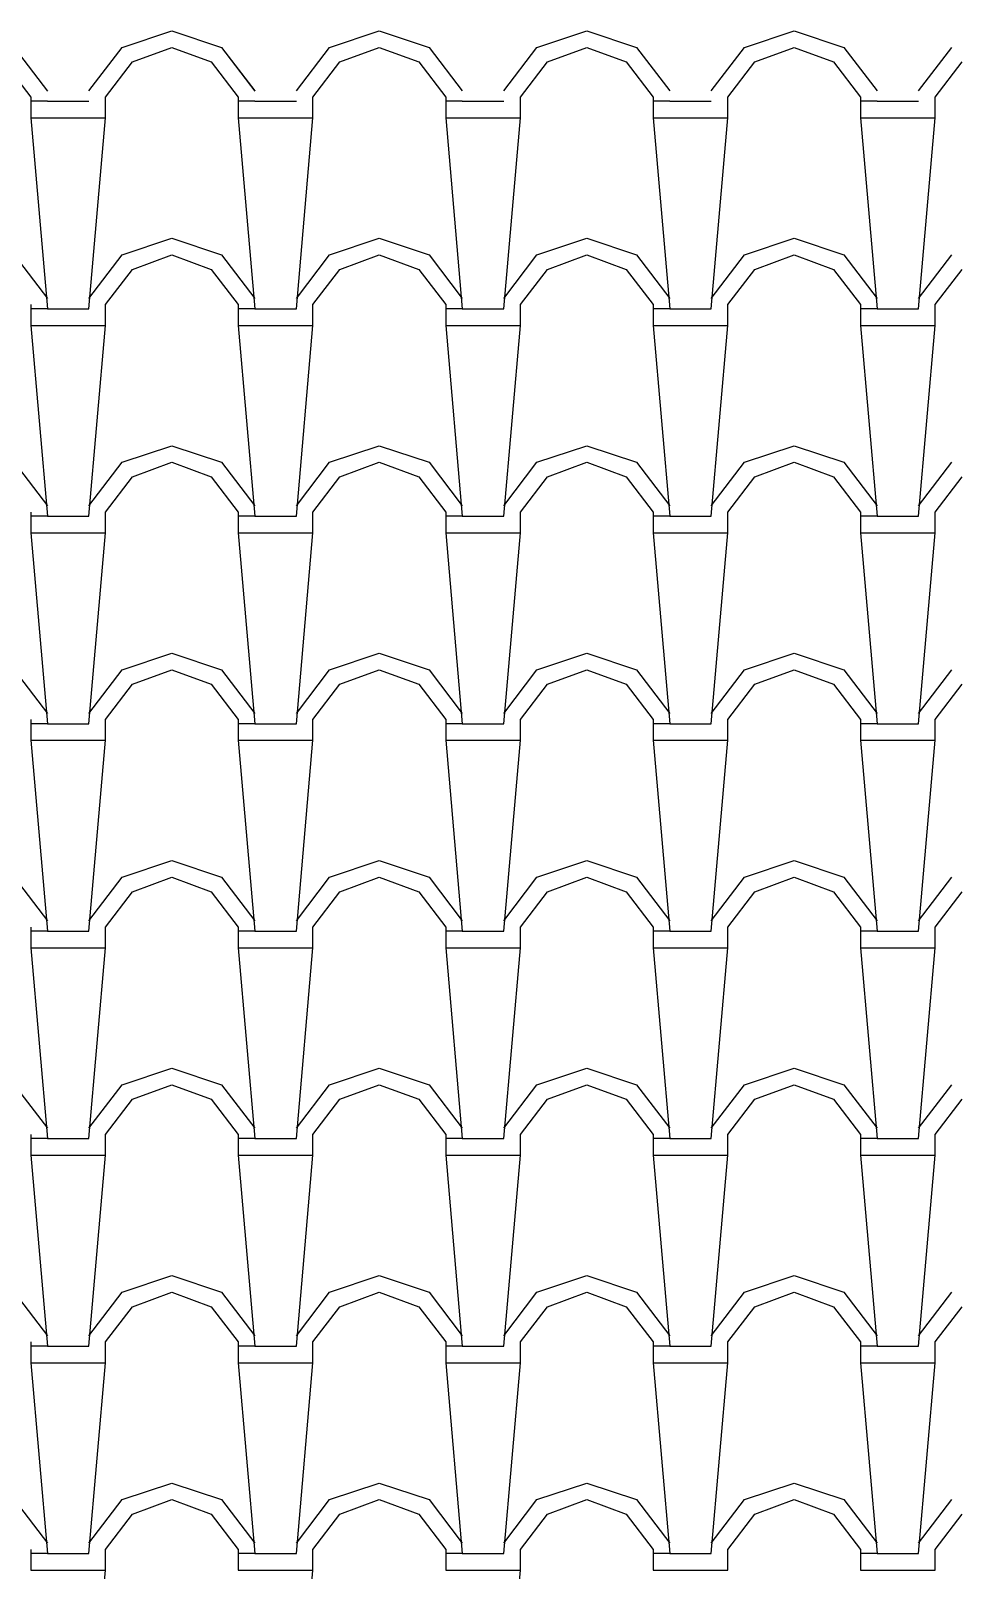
# Model space of a CAD drawing. Extents: x 143.46 to 149.12, y 337.31 to 340.42.
# Drawn here: x 147.994 to 149.116, y 338.564 to 340.419 of the extents above; entities that cross this region are included whole.
import ezdxf

# ---------------------------------------------------------------- set-up
doc = ezdxf.new("R2010")
doc.units = 0
doc.header["$LTSCALE"] = 0.03
doc.header["$MEASUREMENT"] = 0
doc.layers.add('TELHA', color=1, linetype='CONTINUOUS')

msp = doc.modelspace()

# ---------------------------------------------------------------- linework, layer by layer
at = {"layer": 'TELHA', "color": 1}
for p, q in [((148.1039, 340.3992), (148.1639, 340.4192)), ((148.1039, 340.3992), (148.1639, 340.4192)), ((148.1639, 340.4192), (148.2239, 340.3992)), ((148.1639, 340.4192), (148.2239, 340.3992)), ((148.3539, 340.3992), (148.4139, 340.4192)), ((148.3539, 340.3992), (148.4139, 340.4192)), ((148.4139, 340.4192), (148.4739, 340.3992)), ((148.4139, 340.4192), (148.4739, 340.3992)), ((148.6039, 340.3992), (148.6639, 340.4192)), ((148.6039, 340.3992), (148.6639, 340.4192)), ((148.6639, 340.4192), (148.7239, 340.3992)), ((148.6639, 340.4192), (148.7239, 340.3992)), ((148.8539, 340.3992), (148.9139, 340.4192)), ((148.8539, 340.3992), (148.9139, 340.4192)), ((148.9139, 340.4192), (148.9739, 340.3992)), ((147.9739, 340.3991), (148.0139, 340.3466)), ((147.9739, 340.3991), (148.0139, 340.3466)), ((148.0639, 340.3467), (148.1039, 340.3992)), ((148.0639, 340.3467), (148.1039, 340.3992)), ((148.1164, 340.3817), (148.1639, 340.3992)), ((148.1164, 340.3817), (148.1639, 340.3992)), ((148.1639, 340.3992), (148.2114, 340.3817)), ((148.1639, 340.3992), (148.2114, 340.3817)), ((148.2239, 340.3992), (148.2639, 340.3467)), ((148.2239, 340.3991), (148.2639, 340.3466)), ((148.3139, 340.3467), (148.3539, 340.3992)), ((148.3139, 340.3467), (148.3539, 340.3992)), ((148.3664, 340.3817), (148.4139, 340.3992)), ((148.3664, 340.3817), (148.4139, 340.3992)), ((148.4139, 340.3992), (148.4614, 340.3817)), ((148.4139, 340.3992), (148.4614, 340.3817)), ((148.4739, 340.3992), (148.5139, 340.3467)), ((148.4739, 340.3992), (148.5139, 340.3467)), ((148.5639, 340.3467), (148.6039, 340.3992)), ((148.5639, 340.3467), (148.6039, 340.3992)), ((148.6164, 340.3817), (148.6639, 340.3992)), ((148.6164, 340.3817), (148.6639, 340.3992)), ((148.6639, 340.3992), (148.7114, 340.3817)), ((148.6639, 340.3992), (148.7114, 340.3817)), ((148.7239, 340.3992), (148.7639, 340.3467)), ((148.7239, 340.3992), (148.7639, 340.3467)), ((148.8139, 340.3467), (148.8539, 340.3992)), ((148.8139, 340.3467), (148.8539, 340.3992)), ((148.8664, 340.3817), (148.9139, 340.3992)), ((148.8664, 340.3817), (148.9139, 340.3992)), ((148.9139, 340.3992), (148.9614, 340.3817)), ((148.9739, 340.3992), (149.0139, 340.3467)), ((149.0639, 340.3467), (149.1039, 340.3992)), ((147.9614, 340.3817), (147.9939, 340.3392)), ((148.0839, 340.3392), (148.1164, 340.3817)), ((148.0839, 340.3392), (148.1164, 340.3817)), ((148.2114, 340.3817), (148.2439, 340.3392)), ((148.2114, 340.3817), (148.2439, 340.3392)), ((148.3339, 340.3392), (148.3664, 340.3817)), ((148.3339, 340.3392), (148.3664, 340.3817)), ((148.4614, 340.3817), (148.4939, 340.3392)), ((148.4614, 340.3817), (148.4939, 340.3392)), ((148.5839, 340.3392), (148.6164, 340.3817)), ((148.5839, 340.3392), (148.6164, 340.3817)), ((148.7114, 340.3817), (148.7439, 340.3392)), ((148.7114, 340.3817), (148.7439, 340.3392)), ((148.8339, 340.3392), (148.8664, 340.3817)), ((148.8339, 340.3392), (148.8664, 340.3817)), ((148.9614, 340.3817), (148.9939, 340.3392)), ((149.0839, 340.3392), (149.1164, 340.3817)), ((147.9939, 340.3392), (147.9939, 340.3142)), ((147.9939, 340.3392), (147.9939, 340.3142)), ((148.0839, 340.3142), (148.0839, 340.3392)), ((148.0839, 340.3142), (148.0839, 340.3392)), ((148.2439, 340.3392), (148.2439, 340.3142)), ((148.2439, 340.3392), (148.2439, 340.3142)), ((148.3339, 340.3142), (148.3339, 340.3392)), ((148.3339, 340.3142), (148.3339, 340.3392)), ((148.4939, 340.3392), (148.4939, 340.3142)), ((148.4939, 340.3392), (148.4939, 340.3142)), ((148.5839, 340.3142), (148.5839, 340.3392)), ((148.5839, 340.3142), (148.5839, 340.3392)), ((148.7439, 340.3392), (148.7439, 340.3142)), ((148.7439, 340.3392), (148.7439, 340.3142)), ((148.8339, 340.3142), (148.8339, 340.3392)), ((148.8339, 340.3142), (148.8339, 340.3392)), ((148.9939, 340.3392), (148.9939, 340.3142)), ((149.0839, 340.3142), (149.0839, 340.3392)), ((148.0139, 340.3342), (147.9939, 340.3342)), ((148.0139, 340.3342), (147.9939, 340.3342)), ((148.0139, 340.3342), (148.0639, 340.3342)), ((148.0139, 340.3342), (148.0639, 340.3342)), ((148.2639, 340.3342), (148.2439, 340.3342)), ((148.2639, 340.3342), (148.2439, 340.3342)), ((148.2639, 340.3342), (148.3139, 340.3342)), ((148.2639, 340.3342), (148.3139, 340.3342)), ((148.5139, 340.3342), (148.4939, 340.3342)), ((148.5139, 340.3342), (148.4939, 340.3342)), ((148.5139, 340.3342), (148.5639, 340.3342)), ((148.5139, 340.3342), (148.5639, 340.3342)), ((148.7639, 340.3342), (148.7439, 340.3342)), ((148.7639, 340.3342), (148.7439, 340.3342)), ((148.7639, 340.3342), (148.8139, 340.3342)), ((148.7639, 340.3342), (148.8139, 340.3342)), ((149.0139, 340.3342), (148.9939, 340.3342)), ((149.0139, 340.3342), (149.0639, 340.3342)), ((147.9939, 340.3142), (148.0139, 340.0842)), ((147.9939, 340.3142), (148.0139, 340.0842)), ((147.9939, 340.3142), (148.0139, 340.3142)), ((147.9939, 340.3142), (148.0139, 340.3142)), ((148.0139, 340.3142), (148.0839, 340.3142)), ((148.0139, 340.3142), (148.0839, 340.3142)), ((148.0639, 340.0842), (148.0839, 340.3142)), ((148.0639, 340.0842), (148.0839, 340.3142)), ((148.2439, 340.3142), (148.2639, 340.0842)), ((148.2439, 340.3142), (148.2639, 340.0842)), ((148.2439, 340.3142), (148.2639, 340.3142)), ((148.2439, 340.3142), (148.2639, 340.3142)), ((148.2639, 340.3142), (148.3339, 340.3142)), ((148.2639, 340.3142), (148.3339, 340.3142)), ((148.3139, 340.0842), (148.3339, 340.3142)), ((148.3139, 340.0842), (148.3339, 340.3142)), ((148.4939, 340.3142), (148.5139, 340.0842)), ((148.4939, 340.3142), (148.5139, 340.0842)), ((148.4939, 340.3142), (148.5139, 340.3142)), ((148.4939, 340.3142), (148.5139, 340.3142)), ((148.5139, 340.3142), (148.5839, 340.3142)), ((148.5139, 340.3142), (148.5839, 340.3142)), ((148.5639, 340.0842), (148.5839, 340.3142)), ((148.5639, 340.0842), (148.5839, 340.3142)), ((148.7439, 340.3142), (148.7639, 340.0842)), ((148.7439, 340.3142), (148.7639, 340.0842)), ((148.7439, 340.3142), (148.7639, 340.3142)), ((148.7439, 340.3142), (148.7639, 340.3142)), ((148.7639, 340.3142), (148.8339, 340.3142)), ((148.7639, 340.3142), (148.8339, 340.3142)), ((148.8139, 340.0842), (148.8339, 340.3142)), ((148.8139, 340.0842), (148.8339, 340.3142)), ((148.9939, 340.3142), (149.0139, 340.0842)), ((148.9939, 340.3142), (149.0139, 340.0842)), ((148.9939, 340.3142), (149.0139, 340.3142)), ((149.0139, 340.3142), (149.0839, 340.3142)), ((149.0639, 340.0842), (149.0839, 340.3142)), ((149.0639, 340.0842), (149.0839, 340.3142)), ((148.1039, 340.1492), (148.1639, 340.1692)), ((148.1639, 340.1692), (148.2239, 340.1492)), ((148.3539, 340.1492), (148.4139, 340.1692)), ((148.4139, 340.1692), (148.4739, 340.1492)), ((148.6039, 340.1492), (148.6639, 340.1692)), ((148.6639, 340.1692), (148.7239, 340.1492)), ((148.8539, 340.1492), (148.9139, 340.1692)), ((148.9139, 340.1692), (148.9739, 340.1492)), ((147.9739, 340.1492), (148.0139, 340.0967)), ((148.0639, 340.0967), (148.1039, 340.1492)), ((148.0839, 340.0892), (148.1164, 340.1317)), ((148.1164, 340.1317), (148.1639, 340.1492)), ((148.1639, 340.1492), (148.2114, 340.1317)), ((148.2114, 340.1317), (148.2439, 340.0892)), ((148.2239, 340.1492), (148.2639, 340.0967)), ((148.3139, 340.0967), (148.3539, 340.1492)), ((148.3339, 340.0892), (148.3664, 340.1317)), ((148.3664, 340.1317), (148.4139, 340.1492)), ((148.4139, 340.1492), (148.4614, 340.1317)), ((148.4614, 340.1317), (148.4939, 340.0892)), ((148.4739, 340.1492), (148.5139, 340.0967)), ((148.5639, 340.0967), (148.6039, 340.1492)), ((148.5839, 340.0892), (148.6164, 340.1317)), ((148.6164, 340.1317), (148.6639, 340.1492)), ((148.6639, 340.1492), (148.7114, 340.1317)), ((148.7114, 340.1317), (148.7439, 340.0892)), ((148.7239, 340.1492), (148.7639, 340.0967)), ((148.8139, 340.0967), (148.8539, 340.1492)), ((148.8339, 340.0892), (148.8664, 340.1317)), ((148.8664, 340.1317), (148.9139, 340.1492)), ((148.9139, 340.1492), (148.9614, 340.1317)), ((148.9614, 340.1317), (148.9939, 340.0892)), ((148.9739, 340.1492), (149.0139, 340.0967)), ((149.0639, 340.0967), (149.1039, 340.1492)), ((149.0839, 340.0892), (149.1164, 340.1317)), ((147.9939, 340.0892), (147.9939, 340.0642)), ((148.0139, 340.0842), (147.9939, 340.0842)), ((148.0139, 340.0842), (148.0639, 340.0842)), ((148.0839, 340.0642), (148.0839, 340.0892)), ((148.2439, 340.0892), (148.2439, 340.0642)), ((148.2639, 340.0842), (148.2439, 340.0842)), ((148.2639, 340.0842), (148.3139, 340.0842)), ((148.3339, 340.0642), (148.3339, 340.0892)), ((148.4939, 340.0892), (148.4939, 340.0642)), ((148.5139, 340.0842), (148.4939, 340.0842)), ((148.5139, 340.0842), (148.5639, 340.0842)), ((148.5839, 340.0642), (148.5839, 340.0892)), ((148.7439, 340.0892), (148.7439, 340.0642)), ((148.7639, 340.0842), (148.7439, 340.0842)), ((148.7639, 340.0842), (148.8139, 340.0842)), ((148.8339, 340.0642), (148.8339, 340.0892)), ((148.9939, 340.0892), (148.9939, 340.0642)), ((149.0139, 340.0842), (148.9939, 340.0842)), ((149.0139, 340.0842), (149.0639, 340.0842)), ((149.0839, 340.0642), (149.0839, 340.0892)), ((147.9939, 340.0642), (148.0139, 339.8342)), ((147.9939, 340.0642), (148.0139, 340.0642)), ((148.0139, 340.0642), (148.0839, 340.0642)), ((148.0639, 339.8342), (148.0839, 340.0642)), ((148.2439, 340.0642), (148.2639, 339.8342)), ((148.2439, 340.0642), (148.2639, 340.0642)), ((148.2639, 340.0642), (148.3339, 340.0642)), ((148.3139, 339.8342), (148.3339, 340.0642)), ((148.4939, 340.0642), (148.5139, 339.8342)), ((148.4939, 340.0642), (148.5139, 340.0642)), ((148.5139, 340.0642), (148.5839, 340.0642)), ((148.5639, 339.8342), (148.5839, 340.0642)), ((148.7439, 340.0642), (148.7639, 339.8342)), ((148.7439, 340.0642), (148.7639, 340.0642)), ((148.7639, 340.0642), (148.8339, 340.0642)), ((148.8139, 339.8342), (148.8339, 340.0642)), ((148.9939, 340.0642), (149.0139, 339.8342)), ((148.9939, 340.0642), (149.0139, 340.0642)), ((149.0139, 340.0642), (149.0839, 340.0642)), ((149.0639, 339.8342), (149.0839, 340.0642)), ((148.1039, 339.8992), (148.1639, 339.9192)), ((148.1639, 339.9192), (148.2239, 339.8992)), ((148.3539, 339.8992), (148.4139, 339.9192)), ((148.4139, 339.9192), (148.4739, 339.8992)), ((148.6039, 339.8992), (148.6639, 339.9192)), ((148.6639, 339.9192), (148.7239, 339.8992)), ((148.8539, 339.8992), (148.9139, 339.9192)), ((148.9139, 339.9192), (148.9739, 339.8992)), ((147.9739, 339.8992), (148.0139, 339.8467)), ((148.0639, 339.8467), (148.1039, 339.8992)), ((148.1164, 339.8817), (148.1639, 339.8992)), ((148.1639, 339.8992), (148.2114, 339.8817)), ((148.2239, 339.8992), (148.2639, 339.8467)), ((148.3139, 339.8467), (148.3539, 339.8992)), ((148.3664, 339.8817), (148.4139, 339.8992)), ((148.4139, 339.8992), (148.4614, 339.8817)), ((148.4739, 339.8992), (148.5139, 339.8467)), ((148.5639, 339.8467), (148.6039, 339.8992)), ((148.6164, 339.8817), (148.6639, 339.8992)), ((148.6639, 339.8992), (148.7114, 339.8817)), ((148.7239, 339.8992), (148.7639, 339.8467)), ((148.8139, 339.8467), (148.8539, 339.8992)), ((148.8664, 339.8817), (148.9139, 339.8992)), ((148.9139, 339.8992), (148.9614, 339.8817)), ((148.9739, 339.8992), (149.0139, 339.8467)), ((149.0639, 339.8467), (149.1039, 339.8992)), ((148.0839, 339.8392), (148.1164, 339.8817)), ((148.2114, 339.8817), (148.2439, 339.8392)), ((148.3339, 339.8392), (148.3664, 339.8817)), ((148.4614, 339.8817), (148.4939, 339.8392)), ((148.5839, 339.8392), (148.6164, 339.8817)), ((148.7114, 339.8817), (148.7439, 339.8392)), ((148.8339, 339.8392), (148.8664, 339.8817)), ((148.9614, 339.8817), (148.9939, 339.8392)), ((149.0839, 339.8392), (149.1164, 339.8817)), ((147.9939, 339.8392), (147.9939, 339.8142)), ((148.0839, 339.8142), (148.0839, 339.8392)), ((148.2439, 339.8392), (148.2439, 339.8142)), ((148.3339, 339.8142), (148.3339, 339.8392)), ((148.4939, 339.8392), (148.4939, 339.8142)), ((148.5839, 339.8142), (148.5839, 339.8392)), ((148.7439, 339.8392), (148.7439, 339.8142)), ((148.7439, 339.8392), (148.7439, 339.8142)), ((148.8339, 339.8142), (148.8339, 339.8392)), ((148.8339, 339.8142), (148.8339, 339.8392)), ((148.9939, 339.8392), (148.9939, 339.8142)), ((149.0839, 339.8142), (149.0839, 339.8392)), ((148.0139, 339.8342), (147.9939, 339.8342)), ((148.0139, 339.8342), (148.0639, 339.8342)), ((148.2639, 339.8342), (148.2439, 339.8342)), ((148.2639, 339.8342), (148.3139, 339.8342)), ((148.5139, 339.8342), (148.4939, 339.8342)), ((148.5139, 339.8342), (148.5639, 339.8342)), ((148.7639, 339.8342), (148.7439, 339.8342)), ((148.7639, 339.8342), (148.7439, 339.8342)), ((148.7639, 339.8342), (148.8139, 339.8342)), ((148.7639, 339.8342), (148.8139, 339.8342)), ((149.0139, 339.8342), (148.9939, 339.8342)), ((149.0139, 339.8342), (149.0639, 339.8342)), ((147.9939, 339.8142), (148.0139, 339.5842)), ((147.9939, 339.8142), (148.0139, 339.8142)), ((148.0139, 339.8142), (148.0839, 339.8142)), ((148.0639, 339.5842), (148.0839, 339.8142)), ((148.2439, 339.8142), (148.2639, 339.5842)), ((148.2439, 339.8142), (148.2639, 339.8142)), ((148.2639, 339.8142), (148.3339, 339.8142)), ((148.3139, 339.5842), (148.3339, 339.8142)), ((148.4939, 339.8142), (148.5139, 339.5842)), ((148.4939, 339.8142), (148.5139, 339.8142)), ((148.5139, 339.8142), (148.5839, 339.8142)), ((148.5639, 339.5842), (148.5839, 339.8142)), ((148.7439, 339.8142), (148.7639, 339.5842)), ((148.7439, 339.8142), (148.7639, 339.5842)), ((148.7439, 339.8142), (148.7639, 339.8142)), ((148.7439, 339.8142), (148.7639, 339.8142)), ((148.7639, 339.8142), (148.8339, 339.8142)), ((148.7639, 339.8142), (148.8339, 339.8142)), ((148.8139, 339.5842), (148.8339, 339.8142)), ((148.8139, 339.5842), (148.8339, 339.8142)), ((148.9939, 339.8142), (149.0139, 339.5842)), ((148.9939, 339.8142), (149.0139, 339.8142)), ((149.0139, 339.8142), (149.0839, 339.8142)), ((149.0639, 339.5842), (149.0839, 339.8142)), ((148.1039, 339.6492), (148.1639, 339.6692)), ((148.1039, 339.6492), (148.1639, 339.6692)), ((148.1039, 339.6492), (148.1639, 339.6692)), ((148.1639, 339.6692), (148.2239, 339.6492)), ((148.1639, 339.6692), (148.2239, 339.6492)), ((148.1639, 339.6692), (148.2239, 339.6492)), ((148.3539, 339.6492), (148.4139, 339.6692)), ((148.3539, 339.6492), (148.4139, 339.6692)), ((148.3539, 339.6492), (148.4139, 339.6692)), ((148.4139, 339.6692), (148.4739, 339.6492)), ((148.4139, 339.6692), (148.4739, 339.6492)), ((148.4139, 339.6692), (148.4739, 339.6492)), ((148.6039, 339.6492), (148.6639, 339.6692)), ((148.6039, 339.6492), (148.6639, 339.6692)), ((148.6039, 339.6492), (148.6639, 339.6692)), ((148.6039, 339.6492), (148.6639, 339.6692)), ((148.6639, 339.6692), (148.7239, 339.6492)), ((148.6639, 339.6692), (148.7239, 339.6492)), ((148.6639, 339.6692), (148.7239, 339.6492)), ((148.6639, 339.6692), (148.7239, 339.6492)), ((148.8539, 339.6492), (148.9139, 339.6692)), ((148.8539, 339.6492), (148.9139, 339.6692)), ((148.8539, 339.6492), (148.9139, 339.6692)), ((148.8539, 339.6492), (148.9139, 339.6692)), ((148.9139, 339.6692), (148.9739, 339.6492)), ((148.9139, 339.6692), (148.9739, 339.6492)), ((147.9739, 339.6492), (148.0139, 339.5967)), ((147.9739, 339.6492), (148.0139, 339.5967)), ((147.9739, 339.6491), (148.0139, 339.5966)), ((148.0639, 339.5967), (148.1039, 339.6492)), ((148.0639, 339.5967), (148.1039, 339.6492)), ((148.0639, 339.5967), (148.1039, 339.6492)), ((148.1164, 339.6317), (148.1639, 339.6492)), ((148.1164, 339.6317), (148.1639, 339.6492)), ((148.1164, 339.6317), (148.1639, 339.6492)), ((148.1639, 339.6492), (148.2114, 339.6317)), ((148.1639, 339.6492), (148.2114, 339.6317)), ((148.1639, 339.6492), (148.2114, 339.6317)), ((148.2239, 339.6492), (148.2639, 339.5967)), ((148.2239, 339.6492), (148.2639, 339.5967)), ((148.2239, 339.6492), (148.2639, 339.5967)), ((148.3139, 339.5967), (148.3539, 339.6492)), ((148.3139, 339.5967), (148.3539, 339.6492)), ((148.3139, 339.5967), (148.3539, 339.6492)), ((148.3664, 339.6317), (148.4139, 339.6492)), ((148.3664, 339.6317), (148.4139, 339.6492)), ((148.3664, 339.6317), (148.4139, 339.6492)), ((148.4139, 339.6492), (148.4614, 339.6317)), ((148.4139, 339.6492), (148.4614, 339.6317)), ((148.4139, 339.6492), (148.4614, 339.6317)), ((148.4739, 339.6492), (148.5139, 339.5967)), ((148.4739, 339.6492), (148.5139, 339.5967)), ((148.4739, 339.6492), (148.5139, 339.5967)), ((148.5639, 339.5967), (148.6039, 339.6492)), ((148.5639, 339.5967), (148.6039, 339.6492)), ((148.5639, 339.5967), (148.6039, 339.6492)), ((148.6164, 339.6317), (148.6639, 339.6492)), ((148.6164, 339.6317), (148.6639, 339.6492)), ((148.6164, 339.6317), (148.6639, 339.6492)), ((148.6164, 339.6317), (148.6639, 339.6492)), ((148.6639, 339.6492), (148.7114, 339.6317)), ((148.6639, 339.6492), (148.7114, 339.6317)), ((148.6639, 339.6492), (148.7114, 339.6317)), ((148.6639, 339.6492), (148.7114, 339.6317)), ((148.7239, 339.6492), (148.7639, 339.5967)), ((148.7239, 339.6492), (148.7639, 339.5967)), ((148.7239, 339.6492), (148.7639, 339.5967)), ((148.7239, 339.6492), (148.7639, 339.5967)), ((148.8139, 339.5967), (148.8539, 339.6492)), ((148.8139, 339.5967), (148.8539, 339.6492)), ((148.8139, 339.5967), (148.8539, 339.6492)), ((148.8139, 339.5967), (148.8539, 339.6492)), ((148.8664, 339.6317), (148.9139, 339.6492)), ((148.8664, 339.6317), (148.9139, 339.6492)), ((148.8664, 339.6317), (148.9139, 339.6492)), ((148.8664, 339.6317), (148.9139, 339.6492)), ((148.9139, 339.6492), (148.9614, 339.6317)), ((148.9139, 339.6492), (148.9614, 339.6317)), ((148.9739, 339.6492), (149.0139, 339.5967)), ((148.9739, 339.6492), (149.0139, 339.5967)), ((149.0639, 339.5967), (149.1039, 339.6492)), ((149.0639, 339.5967), (149.1039, 339.6492)), ((148.0839, 339.5892), (148.1164, 339.6317)), ((148.0839, 339.5892), (148.1164, 339.6317)), ((148.0839, 339.5892), (148.1164, 339.6317)), ((148.2114, 339.6317), (148.2439, 339.5892)), ((148.2114, 339.6317), (148.2439, 339.5892)), ((148.2114, 339.6317), (148.2439, 339.5892)), ((148.3339, 339.5892), (148.3664, 339.6317)), ((148.3339, 339.5892), (148.3664, 339.6317)), ((148.3339, 339.5892), (148.3664, 339.6317)), ((148.4614, 339.6317), (148.4939, 339.5892)), ((148.4614, 339.6317), (148.4939, 339.5892)), ((148.4614, 339.6317), (148.4939, 339.5892)), ((148.5839, 339.5892), (148.6164, 339.6317)), ((148.5839, 339.5892), (148.6164, 339.6317)), ((148.5839, 339.5892), (148.6164, 339.6317)), ((148.7114, 339.6317), (148.7439, 339.5892)), ((148.7114, 339.6317), (148.7439, 339.5892)), ((148.7114, 339.6317), (148.7439, 339.5892)), ((148.7114, 339.6317), (148.7439, 339.5892)), ((148.8339, 339.5892), (148.8664, 339.6317)), ((148.8339, 339.5892), (148.8664, 339.6317)), ((148.8339, 339.5892), (148.8664, 339.6317)), ((148.8339, 339.5892), (148.8664, 339.6317)), ((148.9614, 339.6317), (148.9939, 339.5892)), ((148.9614, 339.6317), (148.9939, 339.5892)), ((149.0839, 339.5892), (149.1164, 339.6317)), ((149.0839, 339.5892), (149.1164, 339.6317)), ((147.9939, 339.5892), (147.9939, 339.5642)), ((147.9939, 339.5892), (147.9939, 339.5642)), ((147.9939, 339.5892), (147.9939, 339.5642)), ((148.0139, 339.5842), (147.9939, 339.5842)), ((148.0139, 339.5842), (147.9939, 339.5842)), ((148.0139, 339.5842), (147.9939, 339.5842)), ((148.0139, 339.5842), (148.0639, 339.5842)), ((148.0139, 339.5842), (148.0639, 339.5842)), ((148.0139, 339.5842), (148.0639, 339.5842)), ((148.0839, 339.5642), (148.0839, 339.5892)), ((148.0839, 339.5642), (148.0839, 339.5892)), ((148.0839, 339.5642), (148.0839, 339.5892)), ((148.2439, 339.5892), (148.2439, 339.5642)), ((148.2439, 339.5892), (148.2439, 339.5642)), ((148.2439, 339.5892), (148.2439, 339.5642)), ((148.2639, 339.5842), (148.2439, 339.5842)), ((148.2639, 339.5842), (148.2439, 339.5842)), ((148.2639, 339.5842), (148.2439, 339.5842)), ((148.2639, 339.5842), (148.3139, 339.5842)), ((148.2639, 339.5842), (148.3139, 339.5842)), ((148.2639, 339.5842), (148.3139, 339.5842)), ((148.3339, 339.5642), (148.3339, 339.5892)), ((148.3339, 339.5642), (148.3339, 339.5892)), ((148.3339, 339.5642), (148.3339, 339.5892)), ((148.4939, 339.5892), (148.4939, 339.5642)), ((148.4939, 339.5892), (148.4939, 339.5642)), ((148.4939, 339.5892), (148.4939, 339.5642)), ((148.5139, 339.5842), (148.4939, 339.5842)), ((148.5139, 339.5842), (148.4939, 339.5842)), ((148.5139, 339.5842), (148.4939, 339.5842)), ((148.5139, 339.5842), (148.5639, 339.5842)), ((148.5139, 339.5842), (148.5639, 339.5842)), ((148.5139, 339.5842), (148.5639, 339.5842)), ((148.5839, 339.5642), (148.5839, 339.5892)), ((148.5839, 339.5642), (148.5839, 339.5892)), ((148.5839, 339.5642), (148.5839, 339.5892)), ((148.7439, 339.5892), (148.7439, 339.5642)), ((148.7439, 339.5892), (148.7439, 339.5642)), ((148.7439, 339.5892), (148.7439, 339.5642)), ((148.7439, 339.5892), (148.7439, 339.5642)), ((148.7639, 339.5842), (148.7439, 339.5842)), ((148.7639, 339.5842), (148.7439, 339.5842)), ((148.7639, 339.5842), (148.7439, 339.5842)), ((148.7639, 339.5842), (148.7439, 339.5842)), ((148.7639, 339.5842), (148.8139, 339.5842)), ((148.7639, 339.5842), (148.8139, 339.5842)), ((148.7639, 339.5842), (148.8139, 339.5842)), ((148.7639, 339.5842), (148.8139, 339.5842)), ((148.8339, 339.5642), (148.8339, 339.5892)), ((148.8339, 339.5642), (148.8339, 339.5892)), ((148.8339, 339.5642), (148.8339, 339.5892)), ((148.8339, 339.5642), (148.8339, 339.5892)), ((148.9939, 339.5892), (148.9939, 339.5642)), ((148.9939, 339.5892), (148.9939, 339.5642)), ((149.0139, 339.5842), (148.9939, 339.5842)), ((149.0139, 339.5842), (148.9939, 339.5842)), ((149.0139, 339.5842), (149.0639, 339.5842)), ((149.0139, 339.5842), (149.0639, 339.5842)), ((149.0839, 339.5642), (149.0839, 339.5892)), ((149.0839, 339.5642), (149.0839, 339.5892)), ((147.9939, 339.5642), (148.0139, 339.5642)), ((147.9939, 339.5642), (148.0139, 339.5642)), ((147.9939, 339.5642), (148.0139, 339.3342)), ((147.9939, 339.5642), (148.0139, 339.3342)), ((147.9939, 339.5642), (148.0139, 339.5642)), ((148.0139, 339.5642), (148.0839, 339.5642)), ((148.0139, 339.5642), (148.0839, 339.5642)), ((148.0139, 339.5642), (148.0839, 339.5642)), ((148.0639, 339.3342), (148.0839, 339.5642)), ((148.0639, 339.3342), (148.0839, 339.5642)), ((148.2439, 339.5642), (148.2639, 339.5642)), ((148.2439, 339.5642), (148.2639, 339.5642)), ((148.2439, 339.5642), (148.2639, 339.3342)), ((148.2439, 339.5642), (148.2639, 339.3342)), ((148.2439, 339.5642), (148.2639, 339.5642)), ((148.2639, 339.5642), (148.3339, 339.5642)), ((148.2639, 339.5642), (148.3339, 339.5642)), ((148.2639, 339.5642), (148.3339, 339.5642)), ((148.3139, 339.3342), (148.3339, 339.5642)), ((148.3139, 339.3342), (148.3339, 339.5642)), ((148.4939, 339.5642), (148.5139, 339.5642)), ((148.4939, 339.5642), (148.5139, 339.5642)), ((148.4939, 339.5642), (148.5139, 339.3342)), ((148.4939, 339.5642), (148.5139, 339.3342)), ((148.4939, 339.5642), (148.5139, 339.5642)), ((148.5139, 339.5642), (148.5839, 339.5642)), ((148.5139, 339.5642), (148.5839, 339.5642)), ((148.5139, 339.5642), (148.5839, 339.5642)), ((148.5639, 339.3342), (148.5839, 339.5642)), ((148.5639, 339.3342), (148.5839, 339.5642)), ((148.7439, 339.5642), (148.7639, 339.5642)), ((148.7439, 339.5642), (148.7639, 339.5642)), ((148.7439, 339.5642), (148.7639, 339.3342)), ((148.7439, 339.5642), (148.7639, 339.3342)), ((148.7439, 339.5642), (148.7639, 339.5642)), ((148.7439, 339.5642), (148.7639, 339.5642)), ((148.7639, 339.5642), (148.8339, 339.5642)), ((148.7639, 339.5642), (148.8339, 339.5642)), ((148.7639, 339.5642), (148.8339, 339.5642)), ((148.7639, 339.5642), (148.8339, 339.5642)), ((148.8139, 339.3342), (148.8339, 339.5642)), ((148.8139, 339.3342), (148.8339, 339.5642)), ((148.9939, 339.5642), (149.0139, 339.5642)), ((148.9939, 339.5642), (149.0139, 339.3342)), ((148.9939, 339.5642), (149.0139, 339.3342)), ((148.9939, 339.5642), (149.0139, 339.5642)), ((149.0139, 339.5642), (149.0839, 339.5642)), ((149.0139, 339.5642), (149.0839, 339.5642)), ((149.0639, 339.3342), (149.0839, 339.5642)), ((149.0639, 339.3342), (149.0839, 339.5642)), ((148.1039, 339.3992), (148.1639, 339.4192)), ((148.1639, 339.4192), (148.2239, 339.3992)), ((148.3539, 339.3992), (148.4139, 339.4192)), ((148.4139, 339.4192), (148.4739, 339.3992)), ((148.6039, 339.3992), (148.6639, 339.4192)), ((148.6639, 339.4192), (148.7239, 339.3992)), ((148.8539, 339.3992), (148.9139, 339.4192)), ((148.9139, 339.4192), (148.9739, 339.3992)), ((147.9739, 339.3992), (148.0139, 339.3467)), ((148.0639, 339.3467), (148.1039, 339.3992)), ((148.1164, 339.3817), (148.1639, 339.3992)), ((148.1639, 339.3992), (148.2114, 339.3817)), ((148.2239, 339.3992), (148.2639, 339.3467)), ((148.3139, 339.3467), (148.3539, 339.3992)), ((148.3664, 339.3817), (148.4139, 339.3992)), ((148.4139, 339.3992), (148.4614, 339.3817)), ((148.4739, 339.3992), (148.5139, 339.3467)), ((148.5639, 339.3467), (148.6039, 339.3992)), ((148.6164, 339.3817), (148.6639, 339.3992)), ((148.6639, 339.3992), (148.7114, 339.3817)), ((148.7239, 339.3992), (148.7639, 339.3467)), ((148.8139, 339.3467), (148.8539, 339.3992)), ((148.8664, 339.3817), (148.9139, 339.3992)), ((148.9139, 339.3992), (148.9614, 339.3817)), ((148.9739, 339.3992), (149.0139, 339.3467)), ((149.0639, 339.3467), (149.1039, 339.3992)), ((148.0839, 339.3392), (148.1164, 339.3817)), ((148.2114, 339.3817), (148.2439, 339.3392)), ((148.3339, 339.3392), (148.3664, 339.3817)), ((148.4614, 339.3817), (148.4939, 339.3392)), ((148.5839, 339.3392), (148.6164, 339.3817)), ((148.7114, 339.3817), (148.7439, 339.3392)), ((148.8339, 339.3392), (148.8664, 339.3817)), ((148.9614, 339.3817), (148.9939, 339.3392)), ((149.0839, 339.3392), (149.1164, 339.3817)), ((147.9939, 339.3392), (147.9939, 339.3142)), ((148.0139, 339.3342), (147.9939, 339.3342)), ((148.0139, 339.3342), (148.0639, 339.3342)), ((148.0839, 339.3142), (148.0839, 339.3392)), ((148.2439, 339.3392), (148.2439, 339.3142)), ((148.2639, 339.3342), (148.2439, 339.3342)), ((148.2639, 339.3342), (148.3139, 339.3342)), ((148.3339, 339.3142), (148.3339, 339.3392)), ((148.4939, 339.3392), (148.4939, 339.3142)), ((148.5139, 339.3342), (148.4939, 339.3342)), ((148.5139, 339.3342), (148.5639, 339.3342)), ((148.5839, 339.3142), (148.5839, 339.3392)), ((148.7439, 339.3392), (148.7439, 339.3142)), ((148.7639, 339.3342), (148.7439, 339.3342)), ((148.7639, 339.3342), (148.8139, 339.3342)), ((148.8339, 339.3142), (148.8339, 339.3392)), ((148.9939, 339.3392), (148.9939, 339.3142)), ((149.0139, 339.3342), (148.9939, 339.3342)), ((149.0139, 339.3342), (149.0639, 339.3342)), ((149.0839, 339.3142), (149.0839, 339.3392)), ((147.9939, 339.3142), (148.0139, 339.3142)), ((147.9939, 339.3142), (148.0139, 339.0842)), ((148.0139, 339.3142), (148.0839, 339.3142)), ((148.0639, 339.0842), (148.0839, 339.3142)), ((148.2439, 339.3142), (148.2639, 339.3142)), ((148.2439, 339.3142), (148.2639, 339.0842)), ((148.2639, 339.3142), (148.3339, 339.3142)), ((148.3139, 339.0842), (148.3339, 339.3142)), ((148.4939, 339.3142), (148.5139, 339.3142)), ((148.4939, 339.3142), (148.5139, 339.0842)), ((148.5139, 339.3142), (148.5839, 339.3142)), ((148.5639, 339.0842), (148.5839, 339.3142)), ((148.7439, 339.3142), (148.7639, 339.3142)), ((148.7439, 339.3142), (148.7639, 339.0842)), ((148.7639, 339.3142), (148.8339, 339.3142)), ((148.8139, 339.0842), (148.8339, 339.3142)), ((148.9939, 339.3142), (149.0139, 339.3142)), ((148.9939, 339.3142), (149.0139, 339.0842)), ((149.0139, 339.3142), (149.0839, 339.3142)), ((149.0639, 339.0842), (149.0839, 339.3142)), ((148.1039, 339.1492), (148.1639, 339.1692)), ((148.1639, 339.1692), (148.2239, 339.1492)), ((148.3539, 339.1492), (148.4139, 339.1692)), ((148.4139, 339.1692), (148.4739, 339.1492)), ((148.6039, 339.1492), (148.6639, 339.1692)), ((148.6639, 339.1692), (148.7239, 339.1492)), ((148.8539, 339.1492), (148.9139, 339.1692)), ((148.9139, 339.1692), (148.9739, 339.1492)), ((147.9739, 339.1492), (148.0139, 339.0967)), ((148.0639, 339.0967), (148.1039, 339.1492)), ((148.1164, 339.1317), (148.1639, 339.1492)), ((148.1639, 339.1492), (148.2114, 339.1317)), ((148.2239, 339.1492), (148.2639, 339.0967)), ((148.3139, 339.0967), (148.3539, 339.1492)), ((148.3664, 339.1317), (148.4139, 339.1492)), ((148.4139, 339.1492), (148.4614, 339.1317)), ((148.4739, 339.1492), (148.5139, 339.0967)), ((148.5639, 339.0967), (148.6039, 339.1492)), ((148.6164, 339.1317), (148.6639, 339.1492)), ((148.6639, 339.1492), (148.7114, 339.1317)), ((148.7239, 339.1492), (148.7639, 339.0967)), ((148.8139, 339.0967), (148.8539, 339.1492)), ((148.8664, 339.1317), (148.9139, 339.1492)), ((148.9139, 339.1492), (148.9614, 339.1317)), ((148.9739, 339.1492), (149.0139, 339.0967)), ((149.0639, 339.0967), (149.1039, 339.1492)), ((148.0839, 339.0892), (148.1164, 339.1317)), ((148.2114, 339.1317), (148.2439, 339.0892)), ((148.3339, 339.0892), (148.3664, 339.1317)), ((148.4614, 339.1317), (148.4939, 339.0892)), ((148.5839, 339.0892), (148.6164, 339.1317)), ((148.7114, 339.1317), (148.7439, 339.0892)), ((148.8339, 339.0892), (148.8664, 339.1317)), ((148.9614, 339.1317), (148.9939, 339.0892)), ((149.0839, 339.0892), (149.1164, 339.1317)), ((147.9939, 339.0892), (147.9939, 339.0642)), ((148.0139, 339.0842), (147.9939, 339.0842)), ((148.0139, 339.0842), (148.0639, 339.0842)), ((148.0839, 339.0642), (148.0839, 339.0892)), ((148.2439, 339.0892), (148.2439, 339.0642)), ((148.2639, 339.0842), (148.2439, 339.0842)), ((148.2639, 339.0842), (148.3139, 339.0842)), ((148.3339, 339.0642), (148.3339, 339.0892)), ((148.4939, 339.0892), (148.4939, 339.0642)), ((148.5139, 339.0842), (148.4939, 339.0842)), ((148.5139, 339.0842), (148.5639, 339.0842)), ((148.5839, 339.0642), (148.5839, 339.0892)), ((148.7439, 339.0892), (148.7439, 339.0642)), ((148.7439, 339.0892), (148.7439, 339.0642)), ((148.7639, 339.0842), (148.7439, 339.0842)), ((148.7639, 339.0842), (148.7439, 339.0842)), ((148.7639, 339.0842), (148.8139, 339.0842)), ((148.7639, 339.0842), (148.8139, 339.0842)), ((148.8339, 339.0642), (148.8339, 339.0892)), ((148.8339, 339.0642), (148.8339, 339.0892)), ((148.9939, 339.0892), (148.9939, 339.0642)), ((149.0139, 339.0842), (148.9939, 339.0842)), ((149.0139, 339.0842), (149.0639, 339.0842)), ((149.0839, 339.0642), (149.0839, 339.0892)), ((147.9939, 339.0642), (148.0139, 339.0642)), ((147.9939, 339.0642), (148.0139, 338.8342)), ((148.0139, 339.0642), (148.0839, 339.0642)), ((148.0639, 338.8342), (148.0839, 339.0642)), ((148.2439, 339.0642), (148.2639, 339.0642)), ((148.2439, 339.0642), (148.2639, 338.8342)), ((148.2639, 339.0642), (148.3339, 339.0642)), ((148.3139, 338.8342), (148.3339, 339.0642)), ((148.4939, 339.0642), (148.5139, 339.0642)), ((148.4939, 339.0642), (148.5139, 338.8342)), ((148.5139, 339.0642), (148.5839, 339.0642)), ((148.5639, 338.8342), (148.5839, 339.0642)), ((148.7439, 339.0642), (148.7639, 339.0642)), ((148.7439, 339.0642), (148.7639, 338.8342)), ((148.7439, 339.0642), (148.7639, 339.0642)), ((148.7439, 339.0642), (148.7639, 338.8342)), ((148.7639, 339.0642), (148.8339, 339.0642)), ((148.7639, 339.0642), (148.8339, 339.0642)), ((148.8139, 338.8342), (148.8339, 339.0642)), ((148.8139, 338.8342), (148.8339, 339.0642)), ((148.9939, 339.0642), (149.0139, 339.0642)), ((148.9939, 339.0642), (149.0139, 338.8342)), ((149.0139, 339.0642), (149.0839, 339.0642)), ((149.0639, 338.8342), (149.0839, 339.0642)), ((148.1039, 338.8992), (148.1639, 338.9192)), ((148.1039, 338.8992), (148.1639, 338.9192)), ((148.1039, 338.8992), (148.1639, 338.9192)), ((148.1639, 338.9192), (148.2239, 338.8992)), ((148.1639, 338.9192), (148.2239, 338.8992)), ((148.1639, 338.9192), (148.2239, 338.8992)), ((148.3539, 338.8992), (148.4139, 338.9192)), ((148.3539, 338.8992), (148.4139, 338.9192)), ((148.3539, 338.8992), (148.4139, 338.9192)), ((148.4139, 338.9192), (148.4739, 338.8992)), ((148.4139, 338.9192), (148.4739, 338.8992)), ((148.4139, 338.9192), (148.4739, 338.8992)), ((148.6039, 338.8992), (148.6639, 338.9192)), ((148.6039, 338.8992), (148.6639, 338.9192)), ((148.6039, 338.8992), (148.6639, 338.9192)), ((148.6039, 338.8992), (148.6639, 338.9192)), ((148.6639, 338.9192), (148.7239, 338.8992)), ((148.6639, 338.9192), (148.7239, 338.8992)), ((148.6639, 338.9192), (148.7239, 338.8992)), ((148.6639, 338.9192), (148.7239, 338.8992)), ((148.8539, 338.8992), (148.9139, 338.9192)), ((148.8539, 338.8992), (148.9139, 338.9192)), ((148.8539, 338.8992), (148.9139, 338.9192)), ((148.8539, 338.8992), (148.9139, 338.9192)), ((148.9139, 338.9192), (148.9739, 338.8992)), ((148.9139, 338.9192), (148.9739, 338.8992)), ((147.9739, 338.8992), (148.0139, 338.8467)), ((147.9739, 338.8992), (148.0139, 338.8467)), ((147.9739, 338.8992), (148.0139, 338.8467)), ((148.0639, 338.8467), (148.1039, 338.8992)), ((148.0639, 338.8467), (148.1039, 338.8992)), ((148.0639, 338.8467), (148.1039, 338.8992)), ((148.1164, 338.8817), (148.1639, 338.8992)), ((148.1164, 338.8817), (148.1639, 338.8992)), ((148.1164, 338.8817), (148.1639, 338.8992)), ((148.1639, 338.8992), (148.2114, 338.8817)), ((148.1639, 338.8992), (148.2114, 338.8817)), ((148.1639, 338.8992), (148.2114, 338.8817)), ((148.2239, 338.8992), (148.2639, 338.8467)), ((148.2239, 338.8992), (148.2639, 338.8467)), ((148.2239, 338.8992), (148.2639, 338.8467)), ((148.3139, 338.8467), (148.3539, 338.8992)), ((148.3139, 338.8467), (148.3539, 338.8992)), ((148.3139, 338.8467), (148.3539, 338.8992)), ((148.3664, 338.8817), (148.4139, 338.8992)), ((148.3664, 338.8817), (148.4139, 338.8992)), ((148.3664, 338.8817), (148.4139, 338.8992)), ((148.4139, 338.8992), (148.4614, 338.8817)), ((148.4139, 338.8992), (148.4614, 338.8817)), ((148.4139, 338.8992), (148.4614, 338.8817)), ((148.4739, 338.8992), (148.5139, 338.8467)), ((148.4739, 338.8992), (148.5139, 338.8467)), ((148.4739, 338.8992), (148.5139, 338.8467)), ((148.5639, 338.8467), (148.6039, 338.8992)), ((148.5639, 338.8467), (148.6039, 338.8992)), ((148.5639, 338.8467), (148.6039, 338.8992)), ((148.6164, 338.8817), (148.6639, 338.8992)), ((148.6164, 338.8817), (148.6639, 338.8992)), ((148.6164, 338.8817), (148.6639, 338.8992)), ((148.6164, 338.8817), (148.6639, 338.8992)), ((148.6639, 338.8992), (148.7114, 338.8817)), ((148.6639, 338.8992), (148.7114, 338.8817)), ((148.6639, 338.8992), (148.7114, 338.8817)), ((148.6639, 338.8992), (148.7114, 338.8817)), ((148.7239, 338.8992), (148.7639, 338.8467)), ((148.7239, 338.8992), (148.7639, 338.8467)), ((148.7239, 338.8992), (148.7639, 338.8467)), ((148.7239, 338.8992), (148.7639, 338.8467)), ((148.8139, 338.8467), (148.8539, 338.8992)), ((148.8139, 338.8467), (148.8539, 338.8992)), ((148.8139, 338.8467), (148.8539, 338.8992)), ((148.8139, 338.8467), (148.8539, 338.8992)), ((148.8664, 338.8817), (148.9139, 338.8992)), ((148.8664, 338.8817), (148.9139, 338.8992)), ((148.8664, 338.8817), (148.9139, 338.8992)), ((148.8664, 338.8817), (148.9139, 338.8992)), ((148.9139, 338.8992), (148.9614, 338.8817)), ((148.9139, 338.8992), (148.9614, 338.8817)), ((148.9739, 338.8992), (149.0139, 338.8467)), ((148.9739, 338.8992), (149.0139, 338.8467)), ((149.0639, 338.8467), (149.1039, 338.8992)), ((149.0639, 338.8467), (149.1039, 338.8992)), ((148.0839, 338.8392), (148.1164, 338.8817)), ((148.0839, 338.8392), (148.1164, 338.8817)), ((148.0839, 338.8392), (148.1164, 338.8817)), ((148.2114, 338.8817), (148.2439, 338.8392)), ((148.2114, 338.8817), (148.2439, 338.8392)), ((148.2114, 338.8817), (148.2439, 338.8392)), ((148.3339, 338.8392), (148.3664, 338.8817)), ((148.3339, 338.8392), (148.3664, 338.8817)), ((148.3339, 338.8392), (148.3664, 338.8817)), ((148.4614, 338.8817), (148.4939, 338.8392)), ((148.4614, 338.8817), (148.4939, 338.8392)), ((148.4614, 338.8817), (148.4939, 338.8392)), ((148.5839, 338.8392), (148.6164, 338.8817)), ((148.5839, 338.8392), (148.6164, 338.8817)), ((148.5839, 338.8392), (148.6164, 338.8817)), ((148.7114, 338.8817), (148.7439, 338.8392)), ((148.7114, 338.8817), (148.7439, 338.8392)), ((148.7114, 338.8817), (148.7439, 338.8392)), ((148.7114, 338.8817), (148.7439, 338.8392)), ((148.8339, 338.8392), (148.8664, 338.8817)), ((148.8339, 338.8392), (148.8664, 338.8817)), ((148.8339, 338.8392), (148.8664, 338.8817)), ((148.8339, 338.8392), (148.8664, 338.8817)), ((148.9614, 338.8817), (148.9939, 338.8392)), ((148.9614, 338.8817), (148.9939, 338.8392)), ((149.0839, 338.8392), (149.1164, 338.8817)), ((149.0839, 338.8392), (149.1164, 338.8817)), ((147.9939, 338.8392), (147.9939, 338.8142)), ((147.9939, 338.8392), (147.9939, 338.8142)), ((147.9939, 338.8392), (147.9939, 338.8142)), ((148.0139, 338.8342), (147.9939, 338.8342)), ((148.0139, 338.8342), (147.9939, 338.8342)), ((148.0139, 338.8342), (147.9939, 338.8342)), ((148.0139, 338.8342), (148.0639, 338.8342)), ((148.0139, 338.8342), (148.0639, 338.8342)), ((148.0139, 338.8342), (148.0639, 338.8342)), ((148.0839, 338.8142), (148.0839, 338.8392)), ((148.0839, 338.8142), (148.0839, 338.8392)), ((148.0839, 338.8142), (148.0839, 338.8392)), ((148.2439, 338.8392), (148.2439, 338.8142)), ((148.2439, 338.8392), (148.2439, 338.8142)), ((148.2439, 338.8392), (148.2439, 338.8142)), ((148.2639, 338.8342), (148.2439, 338.8342)), ((148.2639, 338.8342), (148.2439, 338.8342)), ((148.2639, 338.8342), (148.2439, 338.8342)), ((148.2639, 338.8342), (148.3139, 338.8342)), ((148.2639, 338.8342), (148.3139, 338.8342)), ((148.2639, 338.8342), (148.3139, 338.8342)), ((148.3339, 338.8142), (148.3339, 338.8392)), ((148.3339, 338.8142), (148.3339, 338.8392)), ((148.3339, 338.8142), (148.3339, 338.8392)), ((148.4939, 338.8392), (148.4939, 338.8142)), ((148.4939, 338.8392), (148.4939, 338.8142)), ((148.4939, 338.8392), (148.4939, 338.8142)), ((148.5139, 338.8342), (148.4939, 338.8342)), ((148.5139, 338.8342), (148.4939, 338.8342)), ((148.5139, 338.8342), (148.4939, 338.8342)), ((148.5139, 338.8342), (148.5639, 338.8342)), ((148.5139, 338.8342), (148.5639, 338.8342)), ((148.5139, 338.8342), (148.5639, 338.8342)), ((148.5839, 338.8142), (148.5839, 338.8392)), ((148.5839, 338.8142), (148.5839, 338.8392)), ((148.5839, 338.8142), (148.5839, 338.8392)), ((148.7439, 338.8392), (148.7439, 338.8142)), ((148.7439, 338.8392), (148.7439, 338.8142)), ((148.7439, 338.8392), (148.7439, 338.8142)), ((148.7439, 338.8392), (148.7439, 338.8142)), ((148.7639, 338.8342), (148.7439, 338.8342)), ((148.7639, 338.8342), (148.7439, 338.8342)), ((148.7639, 338.8342), (148.7439, 338.8342)), ((148.7639, 338.8342), (148.7439, 338.8342)), ((148.7639, 338.8342), (148.8139, 338.8342)), ((148.7639, 338.8342), (148.8139, 338.8342)), ((148.7639, 338.8342), (148.8139, 338.8342)), ((148.7639, 338.8342), (148.8139, 338.8342)), ((148.8339, 338.8142), (148.8339, 338.8392)), ((148.8339, 338.8142), (148.8339, 338.8392)), ((148.8339, 338.8142), (148.8339, 338.8392)), ((148.8339, 338.8142), (148.8339, 338.8392)), ((148.9939, 338.8392), (148.9939, 338.8142)), ((148.9939, 338.8392), (148.9939, 338.8142)), ((149.0139, 338.8342), (148.9939, 338.8342)), ((149.0139, 338.8342), (148.9939, 338.8342)), ((149.0139, 338.8342), (149.0639, 338.8342)), ((149.0139, 338.8342), (149.0639, 338.8342)), ((149.0839, 338.8142), (149.0839, 338.8392)), ((149.0839, 338.8142), (149.0839, 338.8392)), ((147.9939, 338.8142), (148.0139, 338.8142)), ((147.9939, 338.8142), (148.0139, 338.8142)), ((147.9939, 338.8142), (148.0139, 338.8142)), ((147.9939, 338.8142), (148.0139, 338.5842)), ((147.9939, 338.8142), (148.0139, 338.5842)), ((148.0139, 338.8142), (148.0839, 338.8142)), ((148.0139, 338.8142), (148.0839, 338.8142)), ((148.0139, 338.8142), (148.0839, 338.8142)), ((148.0639, 338.5842), (148.0839, 338.8142)), ((148.0639, 338.5842), (148.0839, 338.8142)), ((148.2439, 338.8142), (148.2639, 338.8142)), ((148.2439, 338.8142), (148.2639, 338.8142)), ((148.2439, 338.8142), (148.2639, 338.8142)), ((148.2439, 338.8142), (148.2639, 338.5842)), ((148.2439, 338.8142), (148.2639, 338.5842)), ((148.2639, 338.8142), (148.3339, 338.8142)), ((148.2639, 338.8142), (148.3339, 338.8142)), ((148.2639, 338.8142), (148.3339, 338.8142)), ((148.3139, 338.5842), (148.3339, 338.8142)), ((148.3139, 338.5842), (148.3339, 338.8142)), ((148.4939, 338.8142), (148.5139, 338.8142)), ((148.4939, 338.8142), (148.5139, 338.8142)), ((148.4939, 338.8142), (148.5139, 338.8142)), ((148.4939, 338.8142), (148.5139, 338.5842)), ((148.4939, 338.8142), (148.5139, 338.5842)), ((148.5139, 338.8142), (148.5839, 338.8142)), ((148.5139, 338.8142), (148.5839, 338.8142)), ((148.5139, 338.8142), (148.5839, 338.8142)), ((148.5639, 338.5842), (148.5839, 338.8142)), ((148.5639, 338.5842), (148.5839, 338.8142)), ((148.7439, 338.8142), (148.7639, 338.8142)), ((148.7439, 338.8142), (148.7639, 338.8142)), ((148.7439, 338.8142), (148.7639, 338.8142)), ((148.7439, 338.8142), (148.7639, 338.8142)), ((148.7439, 338.8142), (148.7639, 338.5842)), ((148.7439, 338.8142), (148.7639, 338.5842)), ((148.7639, 338.8142), (148.8339, 338.8142)), ((148.7639, 338.8142), (148.8339, 338.8142)), ((148.7639, 338.8142), (148.8339, 338.8142)), ((148.7639, 338.8142), (148.8339, 338.8142)), ((148.8139, 338.5842), (148.8339, 338.8142)), ((148.8139, 338.5842), (148.8339, 338.8142)), ((148.9939, 338.8142), (149.0139, 338.8142)), ((148.9939, 338.8142), (149.0139, 338.8142)), ((148.9939, 338.8142), (149.0139, 338.5842)), ((148.9939, 338.8142), (149.0139, 338.5842)), ((149.0139, 338.8142), (149.0839, 338.8142)), ((149.0139, 338.8142), (149.0839, 338.8142)), ((149.0639, 338.5842), (149.0839, 338.8142)), ((149.0639, 338.5842), (149.0839, 338.8142)), ((148.1039, 338.6492), (148.1639, 338.6692)), ((148.1639, 338.6692), (148.2239, 338.6492)), ((148.3539, 338.6492), (148.4139, 338.6692)), ((148.4139, 338.6692), (148.4739, 338.6492)), ((148.6039, 338.6492), (148.6639, 338.6692)), ((148.6639, 338.6692), (148.7239, 338.6492)), ((148.8539, 338.6492), (148.9139, 338.6692)), ((148.9139, 338.6692), (148.9739, 338.6492)), ((147.9739, 338.6492), (148.0139, 338.5967)), ((148.0639, 338.5967), (148.1039, 338.6492)), ((148.1164, 338.6317), (148.1639, 338.6492)), ((148.1639, 338.6492), (148.2114, 338.6317)), ((148.2239, 338.6492), (148.2639, 338.5967)), ((148.3139, 338.5967), (148.3539, 338.6492)), ((148.3664, 338.6317), (148.4139, 338.6492)), ((148.4139, 338.6492), (148.4614, 338.6317)), ((148.4739, 338.6492), (148.5139, 338.5967)), ((148.5639, 338.5967), (148.6039, 338.6492)), ((148.6164, 338.6317), (148.6639, 338.6492)), ((148.6639, 338.6492), (148.7114, 338.6317)), ((148.7239, 338.6492), (148.7639, 338.5967)), ((148.8139, 338.5967), (148.8539, 338.6492)), ((148.8664, 338.6317), (148.9139, 338.6492)), ((148.9139, 338.6492), (148.9614, 338.6317)), ((148.9739, 338.6492), (149.0139, 338.5967)), ((149.0639, 338.5967), (149.1039, 338.6492)), ((148.0839, 338.5892), (148.1164, 338.6317)), ((148.2114, 338.6317), (148.2439, 338.5892)), ((148.3339, 338.5892), (148.3664, 338.6317)), ((148.4614, 338.6317), (148.4939, 338.5892)), ((148.5839, 338.5892), (148.6164, 338.6317)), ((148.7114, 338.6317), (148.7439, 338.5892)), ((148.8339, 338.5892), (148.8664, 338.6317)), ((148.9614, 338.6317), (148.9939, 338.5892)), ((149.0839, 338.5892), (149.1164, 338.6317)), ((147.9939, 338.5892), (147.9939, 338.5642)), ((148.0139, 338.5842), (147.9939, 338.5842)), ((148.0139, 338.5842), (148.0639, 338.5842)), ((148.0839, 338.5642), (148.0839, 338.5892)), ((148.2439, 338.5892), (148.2439, 338.5642)), ((148.2639, 338.5842), (148.2439, 338.5842)), ((148.2639, 338.5842), (148.3139, 338.5842)), ((148.3339, 338.5642), (148.3339, 338.5892)), ((148.4939, 338.5892), (148.4939, 338.5642)), ((148.5139, 338.5842), (148.4939, 338.5842)), ((148.5139, 338.5842), (148.5639, 338.5842)), ((148.5839, 338.5642), (148.5839, 338.5892)), ((148.7439, 338.5892), (148.7439, 338.5642)), ((148.7639, 338.5842), (148.7439, 338.5842)), ((148.7639, 338.5842), (148.8139, 338.5842)), ((148.8339, 338.5642), (148.8339, 338.5892)), ((148.9939, 338.5892), (148.9939, 338.5642)), ((149.0139, 338.5842), (148.9939, 338.5842)), ((149.0139, 338.5842), (149.0639, 338.5842)), ((149.0839, 338.5642), (149.0839, 338.5892)), ((147.9939, 338.5642), (148.0139, 338.5642)), ((148.0139, 338.5642), (148.0839, 338.5642)), ((148.0639, 338.3342), (148.0839, 338.5642)), ((148.2439, 338.5642), (148.2639, 338.5642)), ((148.2639, 338.5642), (148.3339, 338.5642)), ((148.3139, 338.3342), (148.3339, 338.5642)), ((148.4939, 338.5642), (148.5139, 338.5642)), ((148.5139, 338.5642), (148.5839, 338.5642)), ((148.5639, 338.3342), (148.5839, 338.5642)), ((148.7439, 338.5642), (148.7639, 338.5642)), ((148.7639, 338.5642), (148.8339, 338.5642)), ((148.9939, 338.5642), (149.0139, 338.5642)), ((149.0139, 338.5642), (149.0839, 338.5642))]:
    msp.add_line(p, q, dxfattribs=at)

doc.saveas('drawing.dxf')
